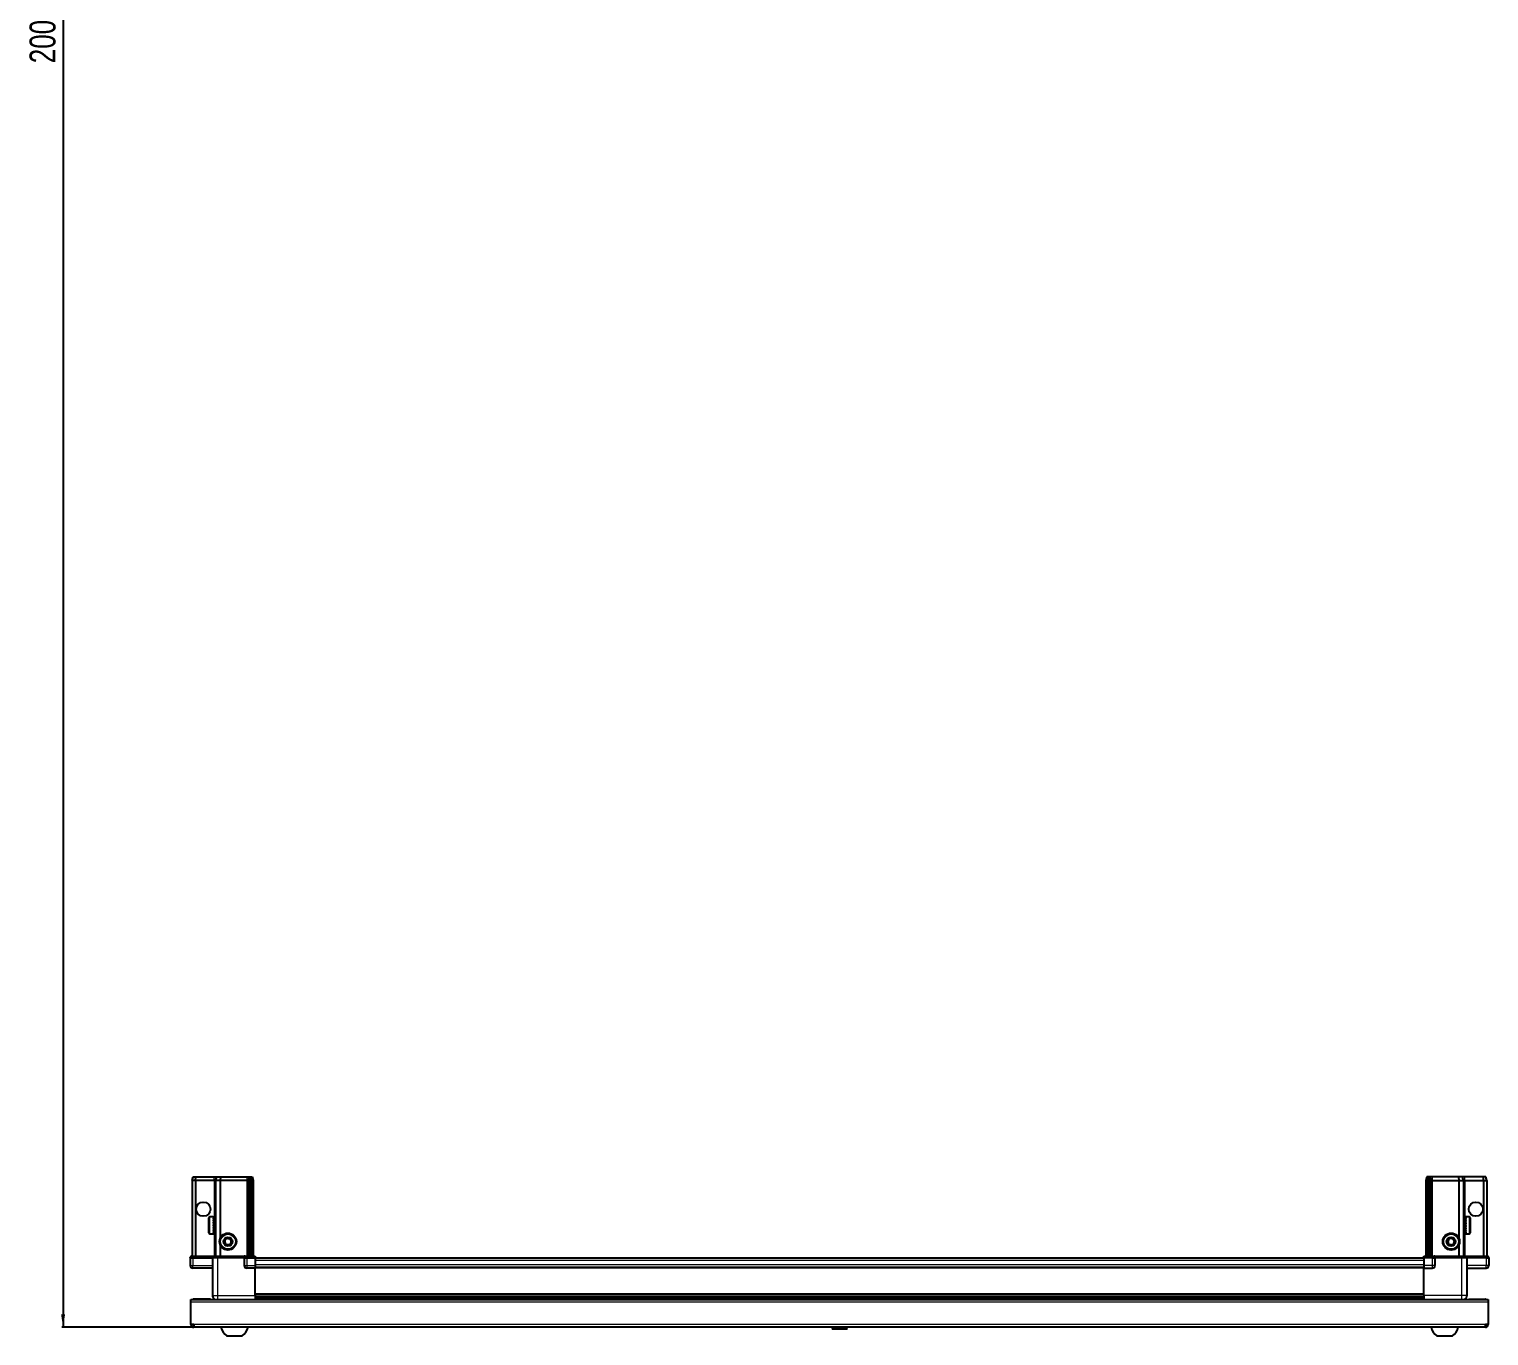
# Model space of a CAD drawing. Header units: millimetres. Extents: x -659 to 3992, y -2010 to 1584.
# Drawn here: x -627 to 497, y -2010 to -1003 of the extents above; entities that cross this region are included whole.
import ezdxf

# ---------------------------------------------------------------- set-up
doc = ezdxf.new("R2010")
doc.units = ezdxf.units.MM
doc.layers.add('FORMAT', color=7, linetype='Continuous')
doc.styles.add('SLDTEXTSTYLE0', font='TXT', dxfattribs={"width": 0.75})
doc.dimstyles.new('SLDDIMSTYLE0', dxfattribs={"dimtxt": 20, "dimasz": 10, "dimexe": 0, "dimexo": 0.0625, "dimgap": 5, "dimtad": 2, "dimdec": 1, "dimrnd": 1e-09, "dimzin": 12, "dimdsep": 46, "dimtxsty": 'SLDTEXTSTYLE0', "dimsah": 1, "dimcen": 0.09, "dimadec": 0, "dimazin": 3, "dimtfac": 1, "dimtofl": 0, "dimtmove": 0, "dimatfit": 3, "dimfxl": 0, "dimfrac": 2, "dimtolj": 1, "dimtzin": 12, "dimarcsym": 0})

# ---------------------------------------------------------------- blocks, each defined once
blk = doc.blocks.new('_D_10')
at = {"layer": 'FORMAT'}
for p, q in [((-477.7, 3.8), (-602.1, 3.8)), ((-601.1, 3.8), (-601.1, -2003.2)), ((-500.5, -2003.2), (-602.1, -2003.2))]:
    blk.add_line(p, q, dxfattribs=at)
for points in [[(-601.1, 3.8), (-602.6, -6.2), (-599.5, -6.2)], [(-601.1, -2003.2), (-599.5, -1993.2), (-602.6, -1993.2)]]:
    blk.add_solid(points, dxfattribs=at)
at = {"layer": 'FORMAT', "insert": (-626.9, -1029.3), "char_height": 20, "attachment_point": 1, "rotation": 90, "style": 'SLDTEXTSTYLE0'}
blk.add_mtext('2007', dxfattribs=at)

msp = doc.modelspace()

# ---------------------------------------------------------------- linework, layer by layer
at = {"color": 7, "linetype": 'Continuous', "lineweight": 25}
for p, q in [((-501.58, -1890.22), (-500.77, -1887.22)), ((-500.77, -1887.22), (-498.92, -1887.22)), ((-499.08, -1890.22), (-498.92, -1887.22)), ((-498.92, -1887.22), (-484.58, -1887.22)), ((-484.58, -1887.22), (-482.77, -1887.22)), ((-483.58, -1890.22), (-482.77, -1887.22)), ((-482.77, -1887.22), (-479.74, -1887.22)), ((-479.74, -1887.22), (-480.08, -1890.22)), ((-479.74, -1887.22), (-459.58, -1887.22)), ((-459.58, -1887.22), (-457.77, -1887.22)), ((-457.77, -1887.22), (-458.58, -1890.22)), ((-457.77, -1887.22), (-457.03, -1887.22)), ((-457.03, -1887.22), (-457.58, -1890.22)), ((-457.03, -1887.22), (-456.53, -1887.22)), ((-456.53, -1887.22), (-455.38, -1887.22)), ((-456.53, -1887.22), (-456.08, -1890.22)), ((-455.38, -1887.22), (-454.58, -1890.22)), ((449.23, -1887.22), (448.42, -1890.22)), ((450.38, -1887.22), (449.23, -1887.22)), ((450.38, -1887.22), (449.92, -1890.22)), ((450.88, -1887.22), (450.38, -1887.22)), ((450.88, -1887.22), (451.42, -1890.22)), ((451.62, -1887.22), (450.88, -1887.22)), ((451.62, -1887.22), (452.42, -1890.22)), ((453.42, -1887.22), (451.62, -1887.22)), ((473.59, -1887.22), (453.42, -1887.22)), ((473.59, -1887.22), (473.92, -1890.22)), ((476.62, -1887.22), (473.59, -1887.22)), ((477.42, -1890.22), (476.62, -1887.22)), ((478.42, -1887.22), (476.62, -1887.22)), ((492.77, -1887.22), (478.42, -1887.22)), ((492.92, -1890.22), (492.77, -1887.22)), ((494.62, -1887.22), (492.77, -1887.22)), ((495.42, -1890.22), (494.62, -1887.22)), ((-499.08, -1890.22), (-501.58, -1890.22)), ((-501.58, -1890.22), (-501.58, -1948.52)), ((-499.08, -1890.22), (-499.08, -1948.52)), ((-484.58, -1890.22), (-499.08, -1890.22)), ((-483.58, -1890.22), (-484.58, -1890.22)), ((-480.08, -1890.22), (-483.58, -1890.22)), ((-483.58, -1890.22), (-483.58, -1948.52)), ((-459.58, -1890.22), (-480.08, -1890.22)), ((-480.08, -1890.22), (-480.08, -1934.72)), ((-458.58, -1890.22), (-459.58, -1890.22)), ((-457.58, -1890.22), (-458.58, -1890.22)), ((-458.58, -1890.22), (-458.58, -1948.52)), ((-456.08, -1890.22), (-457.58, -1890.22)), ((-457.58, -1890.22), (-457.58, -1948.52)), ((-454.58, -1890.22), (-456.08, -1890.22)), ((-456.08, -1890.22), (-456.08, -1948.52)), ((-454.58, -1890.22), (-454.58, -1948.52)), ((448.42, -1890.22), (449.92, -1890.22)), ((448.42, -1890.22), (448.42, -1948.52)), ((449.92, -1890.22), (451.42, -1890.22)), ((449.92, -1890.22), (449.92, -1948.52)), ((451.42, -1890.22), (452.42, -1890.22)), ((451.42, -1890.22), (451.42, -1948.52)), ((452.42, -1890.22), (452.42, -1948.52)), ((452.42, -1890.22), (453.42, -1890.22)), ((453.42, -1890.22), (473.92, -1890.22)), ((473.92, -1890.22), (473.92, -1934.72)), ((473.92, -1890.22), (477.42, -1890.22)), ((477.42, -1890.22), (477.42, -1948.52)), ((477.42, -1890.22), (478.42, -1890.22)), ((478.42, -1890.22), (492.92, -1890.22)), ((492.92, -1890.22), (495.42, -1890.22)), ((492.92, -1890.22), (492.92, -1948.52)), ((495.42, -1890.22), (495.42, -1948.52)), ((-488.78, -1930.42), (-488.78, -1919.02)), ((-485.58, -1918.22), (-487.98, -1918.22)), ((-485.58, -1918.22), (-485.58, -1918.23)), ((-485.58, -1918.23), (-485.08, -1918.23)), ((-485.58, -1918.42), (-485.08, -1918.42)), ((-485.58, -1918.42), (-485.58, -1918.64)), ((-485.58, -1918.64), (-485.08, -1918.64)), ((-485.58, -1919.21), (-485.08, -1919.21)), ((-485.58, -1919.21), (-485.58, -1919.64)), ((-485.58, -1919.64), (-485.08, -1919.64)), ((-485.58, -1920.55), (-485.08, -1920.55)), ((-485.58, -1920.55), (-485.58, -1921.14)), ((-485.58, -1921.14), (-485.08, -1921.14)), ((-485.08, -1918.42), (-485.08, -1918.23)), ((-485.08, -1918.64), (-485.08, -1918.42)), ((-485.08, -1919.21), (-485.08, -1918.64)), ((-485.08, -1919.64), (-485.08, -1919.21)), ((-485.08, -1920.55), (-485.08, -1919.64)), ((-484.98, -1920.32), (-485.08, -1920.32)), ((-485.08, -1921.14), (-485.08, -1920.55)), ((-485.08, -1922.29), (-485.08, -1921.14)), ((-484.98, -1929.12), (-484.98, -1920.32)), ((-484.09, -1921.42), (-484.58, -1920.72)), ((-484.58, -1928.72), (-484.58, -1920.72)), ((-483.61, -1920.72), (-484.09, -1921.42)), ((-484.09, -1928.03), (-484.09, -1921.42)), ((-483.58, -1920.72), (-483.61, -1920.72)), ((-483.61, -1928.72), (-483.61, -1920.72)), ((477.46, -1920.72), (477.42, -1920.72)), ((477.94, -1921.42), (477.46, -1920.72)), ((477.46, -1920.72), (477.46, -1928.72)), ((478.42, -1920.72), (477.94, -1921.42)), ((477.94, -1921.42), (477.94, -1928.03)), ((478.42, -1920.72), (478.42, -1928.72)), ((478.92, -1920.32), (478.82, -1920.32)), ((478.82, -1920.32), (478.82, -1929.12)), ((481.82, -1918.22), (478.92, -1918.22)), ((479.42, -1918.23), (478.92, -1918.23)), ((478.92, -1918.23), (478.92, -1918.27)), ((478.92, -1918.27), (478.92, -1918.56)), ((479.42, -1918.27), (478.92, -1918.27)), ((479.42, -1918.56), (478.92, -1918.56)), ((478.92, -1918.56), (478.92, -1918.83)), ((479.42, -1918.83), (478.92, -1918.83)), ((478.92, -1918.83), (478.92, -1919.5)), ((479.42, -1919.5), (478.92, -1919.5)), ((478.92, -1919.5), (478.92, -1919.97)), ((478.92, -1919.97), (478.92, -1920.94)), ((479.42, -1919.97), (478.92, -1919.97)), ((479.42, -1920.94), (478.92, -1920.94)), ((478.92, -1920.94), (478.92, -1921.57)), ((478.92, -1921.57), (478.92, -1922.76)), ((479.42, -1921.57), (478.92, -1921.57)), ((479.42, -1918.27), (479.42, -1918.23)), ((479.42, -1918.83), (479.42, -1918.56)), ((479.42, -1919.97), (479.42, -1919.5)), ((479.42, -1921.57), (479.42, -1920.94)), ((482.62, -1919.02), (482.62, -1930.42)), ((-487.98, -1931.22), (-485.58, -1931.22)), ((-485.58, -1922.29), (-485.08, -1922.29)), ((-485.58, -1922.29), (-485.58, -1922.99)), ((-485.58, -1922.99), (-485.08, -1922.99)), ((-485.58, -1924.27), (-485.08, -1924.27)), ((-485.58, -1924.27), (-485.58, -1925.01)), ((-485.58, -1924.42), (-485.08, -1924.42)), ((-485.58, -1924.92), (-485.08, -1924.92)), ((-485.58, -1925.01), (-485.08, -1925.01)), ((-485.58, -1926.3), (-485.08, -1926.3)), ((-485.58, -1926.3), (-485.58, -1927)), ((-485.58, -1927), (-485.08, -1927)), ((-485.58, -1928.17), (-485.08, -1928.17)), ((-485.58, -1928.17), (-485.58, -1928.77)), ((-485.58, -1928.77), (-485.08, -1928.77)), ((-485.58, -1929.7), (-485.08, -1929.7)), ((-485.58, -1929.7), (-485.58, -1930.15)), ((-485.58, -1930.15), (-485.08, -1930.15)), ((-485.58, -1930.75), (-485.08, -1930.75)), ((-485.58, -1930.75), (-485.58, -1930.99)), ((-485.58, -1930.99), (-485.08, -1930.99)), ((-485.58, -1931.21), (-485.08, -1931.21)), ((-485.58, -1931.21), (-485.58, -1931.22)), ((-485.58, -1931.22), (-485.08, -1931.22)), ((-485.08, -1922.99), (-485.08, -1922.29)), ((-485.08, -1924.27), (-485.08, -1922.99)), ((-485.08, -1924.42), (-485.08, -1924.27)), ((-485.08, -1925.01), (-485.08, -1924.92)), ((-485.08, -1926.3), (-485.08, -1925.01)), ((-485.08, -1927), (-485.08, -1926.3)), ((-485.08, -1928.17), (-485.08, -1927)), ((-485.08, -1928.77), (-485.08, -1928.17)), ((-485.08, -1929.7), (-485.08, -1928.77)), ((-485.08, -1929.12), (-484.98, -1929.12)), ((-485.08, -1930.15), (-485.08, -1929.7)), ((-485.08, -1930.75), (-485.08, -1930.15)), ((-485.08, -1930.99), (-485.08, -1930.75)), ((-485.08, -1931.21), (-485.08, -1930.99)), ((-485.08, -1931.22), (-485.08, -1931.21)), ((-484.58, -1928.72), (-484.09, -1928.03)), ((-484.09, -1928.03), (-483.61, -1928.72)), ((-483.61, -1928.72), (-483.58, -1928.72)), ((477.42, -1928.72), (477.46, -1928.72)), ((477.46, -1928.72), (477.94, -1928.03)), ((477.94, -1928.03), (478.42, -1928.72)), ((478.82, -1929.12), (478.92, -1929.12)), ((479.42, -1922.76), (478.92, -1922.76)), ((478.92, -1922.76), (478.92, -1923.4)), ((479.42, -1923.4), (478.92, -1923.4)), ((478.92, -1923.48), (478.92, -1924.77)), ((479.42, -1923.48), (478.92, -1923.48)), ((479.42, -1924.77), (478.92, -1924.77)), ((479.42, -1925.26), (478.92, -1925.26)), ((478.92, -1925.26), (478.92, -1925.51)), ((478.92, -1925.51), (478.92, -1926.78)), ((479.42, -1925.51), (478.92, -1925.51)), ((479.42, -1926.78), (478.92, -1926.78)), ((478.92, -1926.78), (478.92, -1927.47)), ((478.92, -1927.47), (478.92, -1928.59)), ((479.42, -1927.47), (478.92, -1927.47)), ((479.42, -1928.59), (478.92, -1928.59)), ((478.92, -1928.59), (478.92, -1929.15)), ((478.92, -1929.15), (478.92, -1930.01)), ((479.42, -1929.15), (478.92, -1929.15)), ((479.42, -1930.01), (478.92, -1930.01)), ((478.92, -1930.01), (478.92, -1930.41)), ((478.92, -1930.41), (478.92, -1930.92)), ((479.42, -1930.41), (478.92, -1930.41)), ((479.42, -1930.92), (478.92, -1930.92)), ((478.92, -1930.92), (478.92, -1931.1)), ((478.92, -1931.1), (478.92, -1931.22)), ((479.42, -1931.1), (478.92, -1931.1)), ((478.92, -1931.22), (481.82, -1931.22)), ((479.42, -1923.48), (479.42, -1922.76)), ((479.42, -1925.51), (479.42, -1924.77)), ((479.42, -1927.47), (479.42, -1926.78)), ((479.42, -1929.15), (479.42, -1928.59)), ((479.42, -1930.41), (479.42, -1930.01)), ((479.42, -1931.1), (479.42, -1930.92)), ((-480.08, -1939.72), (-480.08, -1948.52)), ((473.92, -1939.72), (473.92, -1948.52)), ((-502.58, -1948.52), (-503.08, -1949.39)), ((-503.08, -1949.72), (-503.08, -1949.39)), ((-503.08, -1949.72), (-501.08, -1949.72)), ((-503.08, -1949.72), (-503.08, -1955.72)), ((-501.08, -1948.52), (-502.58, -1948.52)), ((-501.08, -1948.52), (-486.28, -1948.52)), ((-486.28, -1949.72), (-501.08, -1949.72)), ((-501.08, -1949.72), (-486.28, -1949.72)), ((-486.28, -1948.52), (-486.08, -1948.52)), ((-486.08, -1949.72), (-486.28, -1949.72)), ((-486.08, -1949.72), (-486.08, -1948.52)), ((-486.08, -1948.52), (-482.08, -1948.52)), ((-482.08, -1949.72), (-486.08, -1949.72)), ((-486.08, -1949.72), (-486.08, -1978.72)), ((-482.08, -1948.52), (-461.78, -1948.52)), ((-461.78, -1949.72), (-482.08, -1949.72)), ((-461.78, -1948.52), (-461.58, -1948.52)), ((-461.58, -1949.72), (-461.78, -1949.72)), ((-461.58, -1949.72), (-461.58, -1948.52)), ((-460.9, -1948.52), (-461.58, -1948.52)), ((-461.58, -1949.72), (-459.58, -1949.72)), ((-461.58, -1949.72), (-461.58, -1955.72)), ((-460.9, -1948.52), (-453.08, -1948.52)), ((-453.08, -1949.39), (-459.58, -1949.39)), ((-453.08, -1949.72), (-459.58, -1949.72)), ((-459.58, -1949.72), (-453.08, -1949.72)), ((-453.08, -1948.52), (-453.08, -1949.39)), ((-453.08, -1949.39), (-453.08, -1949.39)), ((-453.08, -1949.72), (-453.08, -1949.39)), ((-453.08, -1949.72), (-453.08, -1949.72)), ((-453.08, -1949.72), (-453.08, -1955.72)), ((446.92, -1949.87), (-453.08, -1949.87)), ((-453.08, -1955.72), (-453.08, -1957.72)), ((446.92, -1949.39), (446.92, -1948.52)), ((446.92, -1948.52), (454.75, -1948.52)), ((453.42, -1949.39), (446.92, -1949.39)), ((446.92, -1949.72), (446.92, -1949.39)), ((453.42, -1949.72), (446.92, -1949.72)), ((446.92, -1949.72), (446.92, -1955.72)), ((446.92, -1955.72), (446.92, -1957.72)), ((453.42, -1949.72), (455.42, -1949.72)), ((455.42, -1949.72), (453.42, -1949.72)), ((455.42, -1948.52), (454.75, -1948.52)), ((455.42, -1949.72), (455.42, -1948.52)), ((455.42, -1948.52), (455.62, -1948.52)), ((455.62, -1949.72), (455.42, -1949.72)), ((455.42, -1949.72), (455.42, -1955.72)), ((455.62, -1948.52), (475.92, -1948.52)), ((475.92, -1949.72), (455.62, -1949.72)), ((475.92, -1948.52), (479.92, -1948.52)), ((479.92, -1949.72), (475.92, -1949.72)), ((479.92, -1949.72), (479.92, -1948.52)), ((479.92, -1948.52), (480.12, -1948.52)), ((480.12, -1949.72), (479.92, -1949.72)), ((479.92, -1949.72), (479.92, -1978.72)), ((480.12, -1948.52), (494.92, -1948.52)), ((494.92, -1949.72), (480.12, -1949.72)), ((496.42, -1948.52), (494.92, -1948.52)), ((494.92, -1949.72), (496.92, -1949.72)), ((496.92, -1949.39), (496.42, -1948.52)), ((496.92, -1949.39), (496.42, -1948.52)), ((496.92, -1949.72), (496.92, -1949.39)), ((496.92, -1949.72), (496.92, -1949.39)), ((496.92, -1949.72), (496.92, -1949.72)), ((496.92, -1949.72), (496.92, -1955.72)), ((-486.08, -1957.72), (-501.08, -1957.72)), ((-453.08, -1957.72), (-459.58, -1957.72)), ((446.92, -1957.07), (-453.08, -1957.07)), ((-453.08, -1978.72), (-453.08, -1957.72)), ((446.92, -1957.72), (453.42, -1957.72)), ((446.92, -1978.72), (446.92, -1957.72)), ((479.92, -1957.72), (494.92, -1957.72)), ((-502.58, -1983.82), (-502.58, -1981.72)), ((-502.58, -1981.72), (496.42, -1981.72)), ((-502.58, -2001.12), (-502.58, -1983.82)), ((-487.58, -1981.62), (-500.48, -1981.62)), ((-487.58, -1981.62), (-487.58, -1981.72)), ((-453.08, -1979.75), (446.92, -1979.75)), ((-453.08, -1979.78), (446.92, -1979.78)), ((-429.2, -1981.57), (-453.08, -1981.57)), ((-434.58, -1981.72), (-434.58, -1981.57)), ((-434.54, -1981.72), (-434.54, -1981.57)), ((-434.27, -1981.72), (-434.27, -1981.57)), ((-434.01, -1981.72), (-434.01, -1981.57)), ((-433.36, -1981.72), (-433.36, -1981.57)), ((-432.89, -1981.72), (-432.89, -1981.57)), ((-431.93, -1981.72), (-431.93, -1981.57)), ((-431.31, -1981.72), (-431.31, -1981.57)), ((-430.12, -1981.72), (-430.12, -1981.57)), ((-429.46, -1981.72), (-429.46, -1981.57)), ((-429.41, -1981.72), (-429.41, -1981.57)), ((-428.11, -1981.57), (-429.2, -1981.57)), ((-428.11, -1981.72), (-428.11, -1981.57)), ((-428.11, -1981.57), (-428.11, -1981.57)), ((-427.38, -1981.57), (-428.11, -1981.57)), ((-428.1, -1981.72), (-428.1, -1981.57)), ((-427.6, -1981.72), (-427.6, -1981.57)), ((-427.37, -1981.57), (-427.38, -1981.57)), ((-427.37, -1981.72), (-427.37, -1981.57)), ((-426.96, -1981.57), (-427.37, -1981.57)), ((420.8, -1981.57), (-426.96, -1981.57)), ((-426.1, -1981.72), (-426.1, -1981.57)), ((-425.41, -1981.72), (-425.41, -1981.57)), ((-424.28, -1981.72), (-424.28, -1981.57)), ((-423.71, -1981.72), (-423.71, -1981.57)), ((-422.84, -1981.72), (-422.84, -1981.57)), ((-422.44, -1981.72), (-422.44, -1981.57)), ((-421.91, -1981.72), (-421.91, -1981.57)), ((-421.71, -1981.72), (-421.71, -1981.57)), ((-421.58, -1981.72), (-421.58, -1981.57)), ((415.43, -1981.72), (415.43, -1981.57)), ((415.6, -1981.72), (415.6, -1981.57)), ((415.81, -1981.72), (415.81, -1981.57)), ((416.37, -1981.72), (416.37, -1981.57)), ((416.79, -1981.72), (416.79, -1981.57)), ((417.68, -1981.72), (417.68, -1981.57)), ((418.27, -1981.72), (418.27, -1981.57)), ((419.41, -1981.72), (419.41, -1981.57)), ((420.11, -1981.72), (420.11, -1981.57)), ((421.39, -1981.57), (420.8, -1981.57)), ((421.39, -1981.72), (421.39, -1981.57)), ((421.39, -1981.57), (421.39, -1981.57)), ((422.12, -1981.57), (421.39, -1981.57)), ((421.56, -1981.72), (421.56, -1981.57)), ((422.06, -1981.72), (422.06, -1981.57)), ((422.12, -1981.72), (422.12, -1981.57)), ((423.04, -1981.57), (422.12, -1981.57)), ((422.12, -1981.57), (422.12, -1981.57)), ((446.92, -1981.57), (423.04, -1981.57)), ((423.41, -1981.72), (423.41, -1981.57)), ((424.12, -1981.72), (424.12, -1981.57)), ((425.3, -1981.72), (425.3, -1981.57)), ((425.9, -1981.72), (425.9, -1981.57)), ((426.85, -1981.72), (426.85, -1981.57)), ((427.3, -1981.72), (427.3, -1981.57)), ((427.92, -1981.72), (427.92, -1981.57)), ((428.16, -1981.72), (428.16, -1981.57)), ((428.4, -1981.72), (428.4, -1981.57)), ((428.42, -1981.72), (428.42, -1981.57)), ((481.42, -1981.62), (481.42, -1981.72)), ((481.42, -1981.62), (494.32, -1981.62)), ((496.42, -1981.72), (496.42, -1983.82)), ((496.42, -1983.82), (496.42, -2001.12)), ((-500.48, -2001.12), (-502.58, -2001.12)), ((-500.48, -2001.12), (-500.48, -2003.22)), ((494.32, -2003.22), (-500.48, -2003.22)), ((-475.08, -2009.82), (-463.08, -2009.82)), ((-7.88, -2003.22), (-8.86, -2004.21)), ((-8.86, -2004.21), (-8.86, -2004.72)), ((2.71, -2004.21), (-8.86, -2004.21)), ((2.71, -2004.72), (-8.86, -2004.72)), ((2.71, -2004.21), (1.72, -2003.22)), ((2.71, -2004.72), (2.71, -2004.21)), ((456.92, -2009.82), (468.92, -2009.82)), ((496.42, -2001.12), (494.32, -2001.12)), ((494.32, -2003.22), (494.32, -2001.12))]:
    msp.add_line(p, q, dxfattribs=at)
at = {"color": 8, "linetype": 'Continuous', "lineweight": 18}
for p, q in [((-484.58, -1890.22), (-484.58, -1887.22)), ((-459.58, -1887.22), (-459.58, -1890.22)), ((453.42, -1887.22), (453.42, -1890.22)), ((478.42, -1890.22), (478.42, -1887.22)), ((-484.58, -1890.22), (-484.58, -1920.72)), ((-459.58, -1890.22), (-459.58, -1948.52)), ((453.42, -1890.22), (453.42, -1948.52)), ((478.42, -1890.22), (478.42, -1920.72)), ((-487.98, -1931.22), (-487.98, -1918.22)), ((481.82, -1918.22), (481.82, -1931.22)), ((-484.58, -1928.72), (-484.58, -1948.52)), ((478.42, -1928.72), (478.42, -1948.52)), ((-503.08, -1955.72), (-501.08, -1955.72)), ((-501.08, -1949.72), (-501.08, -1948.52)), ((-501.08, -1949.72), (-501.08, -1955.72)), ((-501.08, -1955.72), (-486.08, -1955.72)), ((-501.08, -1957.72), (-501.08, -1955.72)), ((-486.28, -1949.72), (-486.28, -1948.52)), ((-482.08, -1949.72), (-482.08, -1948.52)), ((-482.08, -1949.72), (-482.08, -1978.72)), ((-461.78, -1949.72), (-461.78, -1948.52)), ((-461.58, -1955.72), (-459.58, -1955.72)), ((-459.58, -1949.72), (-459.58, -1949.39)), ((-459.58, -1949.72), (-459.58, -1955.72)), ((-459.58, -1955.72), (-453.08, -1955.72)), ((-459.58, -1955.72), (-459.58, -1957.72)), ((-453.08, -1949.72), (-453.08, -1949.39)), ((446.92, -1951.87), (-453.08, -1951.87)), ((446.92, -1955.07), (-453.08, -1955.07)), ((453.42, -1955.72), (446.92, -1955.72)), ((453.42, -1949.72), (453.42, -1949.39)), ((453.42, -1949.72), (453.42, -1955.72)), ((455.42, -1955.72), (453.42, -1955.72)), ((453.42, -1955.72), (453.42, -1957.72)), ((455.62, -1948.52), (455.62, -1949.72)), ((475.92, -1949.72), (475.92, -1948.52)), ((475.92, -1949.72), (475.92, -1978.72)), ((494.92, -1955.72), (479.92, -1955.72)), ((480.12, -1948.52), (480.12, -1949.72)), ((494.92, -1949.72), (494.92, -1948.52)), ((494.92, -1949.72), (494.92, -1955.72)), ((496.92, -1955.72), (494.92, -1955.72)), ((494.92, -1957.72), (494.92, -1955.72)), ((446.92, -1957.72), (-453.08, -1957.72)), ((-453.08, -1977.13), (446.92, -1977.13)), ((496.42, -1983.82), (-502.58, -1983.82)), ((-500.48, -1981.72), (-500.48, -1981.62)), ((-482.08, -1978.72), (-453.08, -1978.72)), ((446.92, -1978.54), (-453.08, -1978.54)), ((-453.08, -1980.99), (446.92, -1980.99)), ((475.92, -1978.72), (446.92, -1978.72)), ((494.32, -1981.72), (494.32, -1981.62)), ((494.32, -2001.12), (-500.48, -2001.12))]:
    msp.add_line(p, q, dxfattribs=at)
at = {"color": 7, "linetype": 'Continuous', "lineweight": 25, "flags": 128}
for points in [[(-500.48, -1981.62), (-500.89, -1981.67), (-501.12, -1981.72)], [(494.96, -1981.72), (494.73, -1981.67), (494.32, -1981.62)]]:
    msp.add_lwpolyline(points, dxfattribs=at)
at = {"color": 7, "linetype": 'Continuous', "lineweight": 25}
for centre, radius in [((-493.08, -1912.22), 5.5), ((486.92, -1912.22), 5.5), ((-474.08, -1937.22), 6.5), ((467.92, -1937.22), 6.5), ((-474.08, -1937.22), 3.46), ((467.92, -1937.22), 3.46)]:
    msp.add_circle(centre, radius, dxfattribs=at)
at = {"color": 8, "linetype": 'Continuous', "lineweight": 18}
for centre in [(-474.08, -1937.22), (467.92, -1937.22)]:
    msp.add_circle(centre, 5.7, dxfattribs=at)
at = {"color": 7, "linetype": 'Continuous', "lineweight": 25}
for centre, radius, start, end in [((-487.98, -1919.02), 0.8, 90, 180), ((-484.58, -1920.32), 0.4, 180, 270), ((478.42, -1920.32), 0.4, 270, 0), ((481.82, -1919.02), 0.8, 0, 90), ((-487.98, -1930.42), 0.8, 180, 270), ((-484.58, -1929.12), 0.4, 90, 180), ((478.42, -1929.12), 0.4, 360, 90), ((481.82, -1930.42), 0.8, 270, 360), ((-474.08, -1937.22), 2.5, 147.37605, 207.37605), ((-474.08, -1937.22), 2.5, 207.37605, 267.37605), ((-474.08, -1937.22), 2.5, 87.37605, 147.37605), ((-474.08, -1937.22), 2.5, 267.37605, 327.37605), ((-474.08, -1937.22), 2.5, 27.37605, 87.37605), ((-474.08, -1937.22), 2.5, 327.37605, 27.37605), ((467.92, -1937.22), 2.5, 134.67671, 194.67671), ((467.92, -1937.22), 2.5, 194.67671, 254.67671), ((467.92, -1937.22), 2.5, 74.67671, 134.67671), ((467.92, -1937.22), 2.5, 254.67671, 314.67671), ((467.92, -1937.22), 2.5, 14.67671, 74.67671), ((467.92, -1937.22), 2.5, 314.67671, 14.67671), ((-501.08, -1955.72), 2, 180, 270), ((-459.58, -1955.72), 2, 180, 270), ((453.42, -1955.72), 2, 270, 0), ((494.92, -1955.72), 2, 270, 0), ((-500.48, -2001.12), 2.1, 180, 270), ((-500.48, -2001.12), 0.6, 180, 270), ((-468.05, -2000.2), 11.91, 194.70035, 233.8734), ((-470.1, -2000.2), 11.91, 306.1266, 345.29965), ((463.95, -2000.2), 11.91, 194.70035, 233.8734), ((461.9, -2000.2), 11.91, 306.1266, 345.29965), ((494.32, -2001.12), 2.1, 270, 0), ((494.32, -2001.12), 0.6, 270, 0)]:
    msp.add_arc(centre, radius, start, end, dxfattribs=at)
for centre, start_param, end_param in [((-459.58, -1945.93), 2.4188584, 3.1415927), ((453.42, -1945.93), 3.1415927, 3.8643269)]:
    msp.add_ellipse(centre, major_axis=(0, 3.46), ratio=0.5773503, start_param=start_param, end_param=end_param, dxfattribs=at)
for points, knots in [([(-476.96, -1937.09), (-476.68, -1936.66), (-476.16, -1935.85), (-475.65, -1935.04), (-475.41, -1934.66)], [0, 0, 0, 0, 0.5346859, 1, 1, 1, 1]), ([(-475.63, -1939.66), (-475.69, -1939.55), (-475.97, -1939.01), (-476.42, -1938.13), (-476.8, -1937.4), (-476.96, -1937.09)], [0, 0, 0, 0, 0.1331247, 0.6370994, 1, 1, 1, 1]), ([(-472.75, -1939.79), (-473.27, -1939.76), (-474.23, -1939.72), (-475.19, -1939.68), (-475.63, -1939.66)], [0, 0, 0, 0, 0.53468586, 1, 1, 1, 1]), ([(-475.41, -1934.66), (-474.89, -1934.69), (-473.93, -1934.73), (-472.97, -1934.77), (-472.52, -1934.79)], [0, 0, 0, 0, 0.5346859, 1, 1, 1, 1]), ([(-471.19, -1937.36), (-471.47, -1937.79), (-471.99, -1938.6), (-472.51, -1939.41), (-472.75, -1939.79)], [0, 0, 0, 0, 0.5346859, 1, 1, 1, 1]), ([(-472.52, -1934.79), (-472.36, -1935.1), (-471.98, -1935.83), (-471.53, -1936.71), (-471.25, -1937.25), (-471.19, -1937.36)], [0, 0, 0, 0, 0.3629006, 0.8668753, 1, 1, 1, 1]), ([(465.14, -1936.46), (465.51, -1936.1), (466.19, -1935.42), (466.87, -1934.75), (467.19, -1934.43)], [0, 0, 0, 0, 0.5346859, 1, 1, 1, 1]), ([(465.87, -1939.25), (465.78, -1938.92), (465.57, -1938.12), (465.32, -1937.16), (465.17, -1936.58), (465.14, -1936.46)], [0, 0, 0, 0, 0.3629006, 0.8668753, 1, 1, 1, 1]), ([(468.65, -1940.02), (468.16, -1939.88), (467.23, -1939.63), (466.3, -1939.37), (465.87, -1939.25)], [0, 0, 0, 0, 0.53468586, 1, 1, 1, 1]), ([(467.19, -1934.43), (467.69, -1934.57), (468.62, -1934.82), (469.54, -1935.08), (469.98, -1935.2)], [0, 0, 0, 0, 0.5346859, 1, 1, 1, 1]), ([(470.71, -1937.99), (470.34, -1938.35), (469.65, -1939.03), (468.97, -1939.7), (468.65, -1940.02)], [0, 0, 0, 0, 0.5346859, 1, 1, 1, 1]), ([(469.98, -1935.2), (470.01, -1935.32), (470.16, -1935.9), (470.41, -1936.86), (470.62, -1937.65), (470.71, -1937.99)], [0, 0, 0, 0, 0.1331247, 0.6370994, 1, 1, 1, 1]), ([(-486.08, -1978.72), (-486.03, -1979.16), (-485.96, -1979.84), (-485.52, -1980.66), (-485.07, -1981.21), (-484.66, -1981.57), (-484.4, -1981.7), (-484.36, -1981.72)], [0, 0, 0, 0, 0.36301846, 0.55843766, 0.75800394, 0.95757021, 1, 1, 1, 1]), ([(-453.08, -1978.72), (-453.08, -1979.12), (-453.08, -1979.91), (-453.08, -1980.93), (-453.08, -1981.56), (-453.08, -1981.71), (-453.08, -1981.72)], [0, 0, 0, 0, 0.32552014, 0.65104028, 0.97656042, 1, 1, 1, 1]), ([(446.92, -1978.72), (446.92, -1979.12), (446.92, -1979.91), (446.92, -1980.93), (446.92, -1981.56), (446.92, -1981.71), (446.92, -1981.72)], [0, 0, 0, 0, 0.32552014, 0.65104028, 0.97656042, 1, 1, 1, 1]), ([(479.92, -1978.72), (479.88, -1979.16), (479.8, -1979.84), (479.37, -1980.66), (478.91, -1981.21), (478.51, -1981.57), (478.25, -1981.7), (478.2, -1981.72)], [0, 0, 0, 0, 0.3630185, 0.5584377, 0.7580039, 0.9575702, 1, 1, 1, 1])]:
    msp.add_open_spline(points, degree=3, knots=knots, dxfattribs=at)
at = {"color": 8, "linetype": 'Continuous', "lineweight": 18}
for points in [[(-486.08, -1978.72), (-486.02, -1978.72), (-485.9, -1978.72), (-484.97, -1978.72), (-483.65, -1978.72), (-482.6, -1978.72), (-482.08, -1978.72)], [(479.92, -1978.72), (479.86, -1978.72), (479.74, -1978.72), (478.82, -1978.72), (477.49, -1978.72), (476.45, -1978.72), (475.92, -1978.72)]]:
    msp.add_open_spline(points, degree=3, dxfattribs=at)
for points in [[(-482.08, -1978.72), (-482.08, -1979.16), (-482.08, -1979.84), (-482.08, -1980.66), (-482.08, -1981.21), (-482.08, -1981.57), (-482.08, -1981.7), (-482.08, -1981.72)], [(475.92, -1978.72), (475.92, -1979.16), (475.92, -1979.84), (475.92, -1980.66), (475.92, -1981.21), (475.92, -1981.57), (475.92, -1981.7), (475.92, -1981.72)]]:
    msp.add_open_spline(points, degree=3, knots=[0, 0, 0, 0, 0.3630185, 0.5584377, 0.7580039, 0.9575702, 1, 1, 1, 1], dxfattribs=at)

# ---------------------------------------------------------------- dimensions: what is measured, and where the dimension line sits
at = {"layer": 'FORMAT'}
dim = msp.add_linear_dim(base=(-601.08, -2003.22), p1=(-477.71, 3.78), p2=(-500.48, -2003.22), angle=90, dimstyle='SLDDIMSTYLE0', dxfattribs=at)
dim.commit()
dim.dimension.update_dxf_attribs({"geometry": '_D_10', "text_midpoint": (-601.08, -999.72), "dimtype": 160})

doc.saveas('drawing.dxf')
